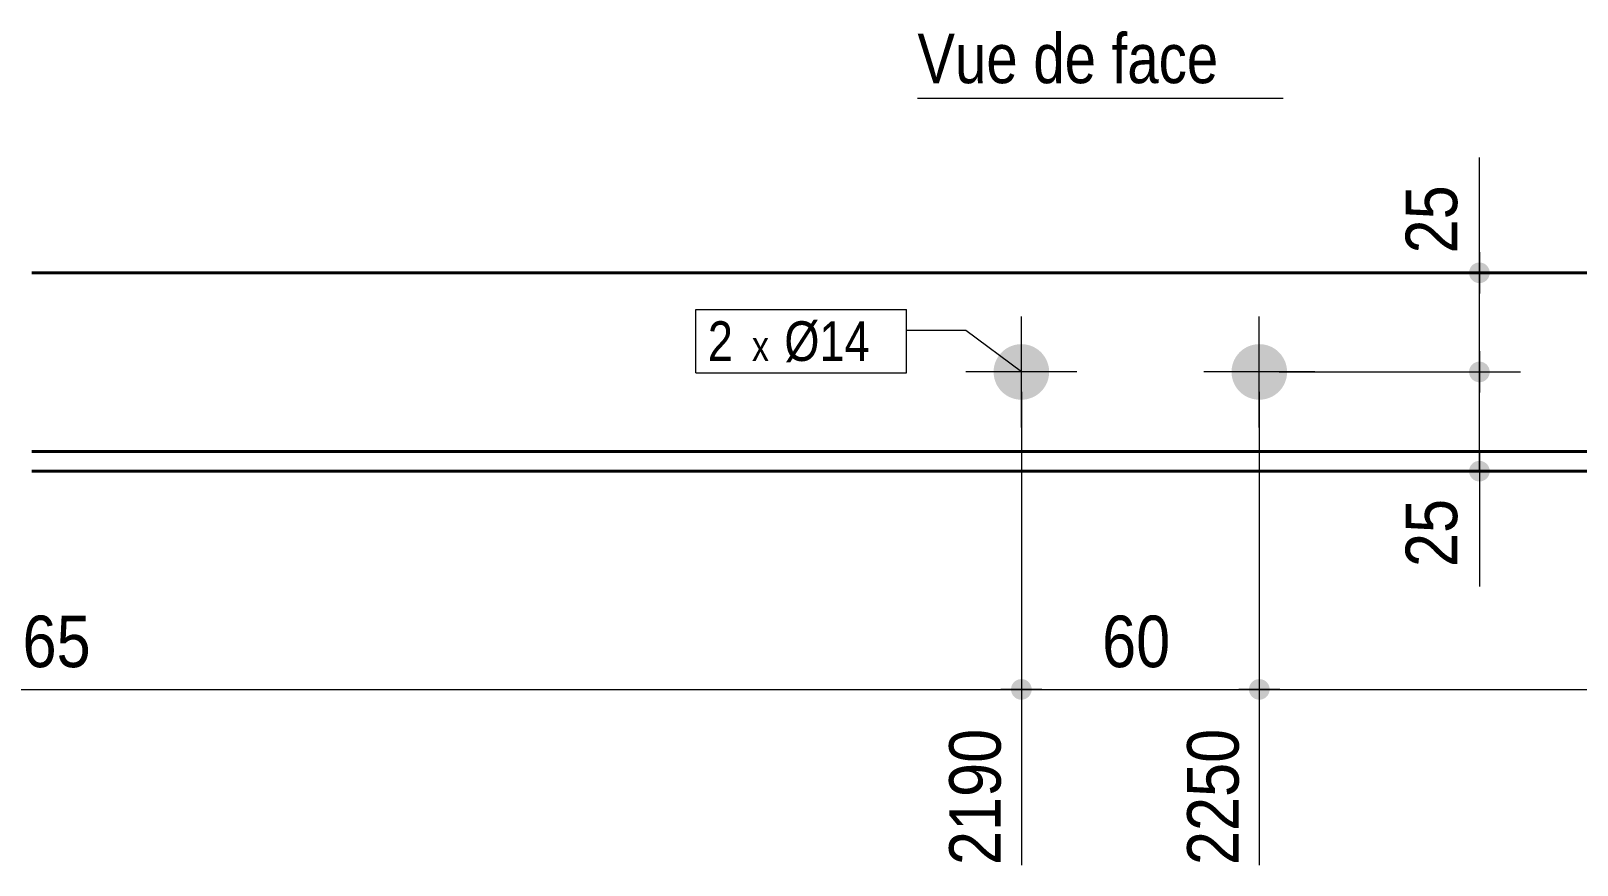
# Model space of a CAD drawing. Header units: millimetres. Extents: x 2 to 287, y 5 to 195.
# Drawn here: x 80.6 to 158.6, y 104.8 to 146.8 of the extents above; entities that cross this region are included whole.
import ezdxf

# ---------------------------------------------------------------- set-up
doc = ezdxf.new("R2010")
doc.units = ezdxf.units.MM
for name, color, linetype, lineweight in [('Autre type objet', 1, 'Continuous', 0), ('Boulon', 7, 'Continuous', 0), ('Cotation', 7, 'Continuous', 0), ('Désignation boulon', 3, 'Continuous', 0), ('Piece', 2, 'Continuous', 0)]:
    doc.layers.add(name, color=color, linetype=linetype, lineweight=lineweight)
doc.styles.add('ARIAL', font='ARIAL.TTF')
doc.styles.add('COMIC_SANS_MS', font='COMIC.TTF')

# ---------------------------------------------------------------- blocks, each defined once
blk = doc.blocks.new('*A3')
at = {"layer": 'Boulon'}
for points in [[(130.615, 131.052), (130.649, 131.051), (130.684, 131.049), (130.718, 131.046), (130.752, 131.042), (130.786, 131.037), (130.82, 131.032), (130.854, 131.025), (130.887, 131.018), (130.921, 131.01), (130.954, 131.002), (130.987, 130.992), (131.02, 130.982), (131.052, 130.97), (131.085, 130.959), (131.116, 130.946), (131.148, 130.932), (131.179, 130.918), (131.21, 130.903), (131.241, 130.887), (131.271, 130.87), (131.3, 130.853), (131.33, 130.835), (131.359, 130.816), (131.387, 130.797), (131.415, 130.777), (131.442, 130.756), (131.469, 130.735), (131.495, 130.712), (131.521, 130.69), (131.546, 130.666), (131.571, 130.642), (131.595, 130.618), (131.618, 130.593), (131.641, 130.567), (131.663, 130.54), (131.684, 130.514), (131.705, 130.486), (131.725, 130.458), (131.745, 130.43), (131.764, 130.401), (131.782, 130.372), (131.799, 130.342), (131.815, 130.312), (131.831, 130.282), (131.846, 130.251), (131.861, 130.22), (131.874, 130.188), (131.887, 130.156), (131.899, 130.124), (131.91, 130.091), (131.92, 130.059), (131.93, 130.026), (131.939, 129.992), (131.947, 129.959), (131.954, 129.925), (131.96, 129.892), (131.966, 129.858), (131.97, 129.824), (131.974, 129.79), (131.977, 129.755), (131.979, 129.721), (131.98, 129.687), (131.981, 129.652), (131.98, 129.618), (131.979, 129.584), (131.977, 129.549), (131.974, 129.515), (131.97, 129.481), (131.966, 129.447), (131.96, 129.413), (131.954, 129.379), (131.947, 129.346), (131.939, 129.312), (131.93, 129.279), (131.92, 129.246), (131.91, 129.213), (131.899, 129.181), (131.887, 129.148), (131.874, 129.117), (131.861, 129.085), (131.846, 129.054), (131.831, 129.023), (131.815, 128.992), (131.799, 128.962), (131.782, 128.933), (131.764, 128.903), (131.745, 128.875), (131.725, 128.846), (131.705, 128.818), (131.684, 128.791), (131.663, 128.764), (131.641, 128.738), (131.618, 128.712), (131.595, 128.687), (131.571, 128.662), (131.546, 128.638), (131.521, 128.615), (131.495, 128.592), (131.469, 128.57), (131.442, 128.549), (131.415, 128.528), (131.387, 128.508), (131.359, 128.488), (131.33, 128.47), (131.3, 128.451), (131.271, 128.434), (131.241, 128.418), (131.21, 128.402), (131.179, 128.387), (131.148, 128.372), (131.116, 128.359), (131.085, 128.346), (131.052, 128.334), (131.02, 128.323), (130.987, 128.313), (130.954, 128.303), (130.921, 128.294), (130.887, 128.286), (130.854, 128.279), (130.82, 128.273), (130.786, 128.267), (130.752, 128.263), (130.718, 128.259), (130.684, 128.256), (130.649, 128.254), (130.615, 128.253), (130.581, 128.252), (130.546, 128.253), (130.512, 128.254), (130.478, 128.256), (130.443, 128.259), (130.409, 128.263), (130.375, 128.267), (130.341, 128.273), (130.308, 128.279), (130.274, 128.286), (130.241, 128.294), (130.207, 128.303), (130.174, 128.313), (130.142, 128.323), (130.109, 128.334), (130.077, 128.346), (130.045, 128.359), (130.013, 128.372), (129.982, 128.387), (129.951, 128.402), (129.921, 128.418), (129.891, 128.434), (129.861, 128.451), (129.832, 128.47), (129.803, 128.488), (129.775, 128.508), (129.747, 128.528), (129.719, 128.549), (129.693, 128.57), (129.666, 128.592), (129.641, 128.615), (129.615, 128.638), (129.591, 128.662), (129.567, 128.687), (129.543, 128.712), (129.521, 128.738), (129.498, 128.764), (129.477, 128.791), (129.456, 128.818), (129.436, 128.846), (129.417, 128.875), (129.398, 128.903), (129.38, 128.933), (129.363, 128.962), (129.346, 128.992), (129.33, 129.023), (129.315, 129.054), (129.301, 129.085), (129.287, 129.117), (129.275, 129.148), (129.263, 129.181), (129.251, 129.213), (129.241, 129.246), (129.231, 129.279), (129.223, 129.312), (129.215, 129.346), (129.208, 129.379), (129.201, 129.413), (129.196, 129.447), (129.191, 129.481), (129.187, 129.515), (129.185, 129.549), (129.182, 129.584), (129.181, 129.618), (129.181, 129.652), (129.181, 129.687), (129.182, 129.721), (129.185, 129.755), (129.187, 129.79), (129.191, 129.824), (129.196, 129.858), (129.201, 129.892), (129.208, 129.925), (129.215, 129.959), (129.223, 129.993), (129.231, 130.026), (129.241, 130.059), (129.251, 130.091), (129.263, 130.124), (129.275, 130.156), (129.287, 130.188), (129.301, 130.22), (129.315, 130.251), (129.33, 130.282), (129.346, 130.312), (129.363, 130.342), (129.38, 130.372), (129.398, 130.401), (129.417, 130.43), (129.436, 130.458), (129.456, 130.486), (129.477, 130.514), (129.498, 130.54), (129.521, 130.567), (129.543, 130.593), (129.567, 130.618), (129.591, 130.642), (129.615, 130.666), (129.641, 130.69), (129.666, 130.712), (129.693, 130.735), (129.719, 130.756), (129.747, 130.777), (129.775, 130.797), (129.803, 130.816), (129.832, 130.835), (129.861, 130.853), (129.891, 130.87), (129.921, 130.887), (129.951, 130.903), (129.982, 130.918), (130.013, 130.932), (130.045, 130.946), (130.077, 130.959), (130.109, 130.97), (130.142, 130.982), (130.174, 130.992), (130.207, 131.002), (130.241, 131.01), (130.274, 131.018), (130.308, 131.025), (130.341, 131.032), (130.375, 131.037), (130.409, 131.042), (130.444, 131.046), (130.478, 131.049), (130.512, 131.051), (130.546, 131.052), (130.581, 131.052)], [(142.615, 131.052), (142.649, 131.051), (142.684, 131.048), (142.718, 131.046), (142.752, 131.042), (142.786, 131.037), (142.82, 131.032), (142.854, 131.025), (142.887, 131.018), (142.921, 131.01), (142.954, 131.002), (142.987, 130.992), (143.02, 130.982), (143.052, 130.97), (143.085, 130.958), (143.116, 130.946), (143.148, 130.932), (143.179, 130.918), (143.21, 130.903), (143.241, 130.887), (143.271, 130.87), (143.3, 130.853), (143.33, 130.835), (143.359, 130.816), (143.387, 130.797), (143.415, 130.777), (143.442, 130.756), (143.469, 130.734), (143.495, 130.712), (143.521, 130.69), (143.546, 130.666), (143.571, 130.642), (143.595, 130.618), (143.618, 130.592), (143.641, 130.567), (143.663, 130.54), (143.684, 130.514), (143.705, 130.486), (143.725, 130.458), (143.745, 130.43), (143.764, 130.401), (143.782, 130.372), (143.799, 130.342), (143.815, 130.312), (143.831, 130.282), (143.846, 130.251), (143.861, 130.22), (143.874, 130.188), (143.887, 130.156), (143.899, 130.124), (143.91, 130.091), (143.92, 130.059), (143.93, 130.026), (143.939, 129.992), (143.947, 129.959), (143.954, 129.925), (143.96, 129.892), (143.966, 129.858), (143.97, 129.824), (143.974, 129.789), (143.977, 129.755), (143.979, 129.721), (143.98, 129.687), (143.981, 129.652), (143.98, 129.618), (143.979, 129.584), (143.977, 129.549), (143.974, 129.515), (143.97, 129.481), (143.966, 129.447), (143.96, 129.413), (143.954, 129.379), (143.947, 129.346), (143.939, 129.312), (143.93, 129.279), (143.92, 129.246), (143.91, 129.213), (143.899, 129.181), (143.887, 129.148), (143.874, 129.117), (143.861, 129.085), (143.846, 129.054), (143.831, 129.023), (143.815, 128.992), (143.799, 128.962), (143.782, 128.933), (143.764, 128.903), (143.745, 128.874), (143.725, 128.846), (143.705, 128.818), (143.684, 128.791), (143.663, 128.764), (143.641, 128.738), (143.618, 128.712), (143.595, 128.687), (143.571, 128.662), (143.546, 128.638), (143.521, 128.615), (143.495, 128.592), (143.469, 128.57), (143.442, 128.549), (143.415, 128.528), (143.387, 128.508), (143.359, 128.488), (143.33, 128.469), (143.3, 128.451), (143.271, 128.434), (143.241, 128.418), (143.21, 128.402), (143.179, 128.387), (143.148, 128.372), (143.116, 128.359), (143.085, 128.346), (143.052, 128.334), (143.02, 128.323), (142.987, 128.313), (142.954, 128.303), (142.921, 128.294), (142.887, 128.286), (142.854, 128.279), (142.82, 128.273), (142.786, 128.267), (142.752, 128.263), (142.718, 128.259), (142.684, 128.256), (142.649, 128.254), (142.615, 128.253), (142.581, 128.252), (142.546, 128.253), (142.512, 128.254), (142.478, 128.256), (142.443, 128.259), (142.409, 128.263), (142.375, 128.267), (142.341, 128.273), (142.308, 128.279), (142.274, 128.286), (142.241, 128.294), (142.207, 128.303), (142.174, 128.313), (142.142, 128.323), (142.109, 128.334), (142.077, 128.346), (142.045, 128.359), (142.013, 128.372), (141.982, 128.387), (141.951, 128.402), (141.921, 128.418), (141.891, 128.434), (141.861, 128.451), (141.832, 128.469), (141.803, 128.488), (141.775, 128.508), (141.747, 128.528), (141.719, 128.549), (141.693, 128.57), (141.666, 128.592), (141.641, 128.615), (141.615, 128.638), (141.591, 128.662), (141.567, 128.687), (141.543, 128.712), (141.521, 128.738), (141.498, 128.764), (141.477, 128.791), (141.456, 128.818), (141.436, 128.846), (141.417, 128.874), (141.398, 128.903), (141.38, 128.933), (141.363, 128.962), (141.346, 128.992), (141.33, 129.023), (141.315, 129.054), (141.301, 129.085), (141.287, 129.117), (141.275, 129.148), (141.263, 129.181), (141.251, 129.213), (141.241, 129.246), (141.231, 129.279), (141.223, 129.312), (141.215, 129.346), (141.208, 129.379), (141.201, 129.413), (141.196, 129.447), (141.191, 129.481), (141.187, 129.515), (141.185, 129.549), (141.182, 129.584), (141.181, 129.618), (141.181, 129.652), (141.181, 129.687), (141.182, 129.721), (141.185, 129.755), (141.187, 129.789), (141.191, 129.824), (141.196, 129.858), (141.201, 129.892), (141.208, 129.925), (141.215, 129.959), (141.223, 129.992), (141.231, 130.026), (141.241, 130.059), (141.251, 130.091), (141.263, 130.124), (141.275, 130.156), (141.287, 130.188), (141.301, 130.22), (141.315, 130.251), (141.33, 130.282), (141.346, 130.312), (141.363, 130.342), (141.38, 130.372), (141.398, 130.401), (141.417, 130.43), (141.436, 130.458), (141.456, 130.486), (141.477, 130.514), (141.498, 130.54), (141.521, 130.567), (141.543, 130.592), (141.567, 130.618), (141.591, 130.642), (141.615, 130.666), (141.641, 130.69), (141.666, 130.712), (141.693, 130.734), (141.719, 130.756), (141.747, 130.777), (141.775, 130.797), (141.803, 130.816), (141.832, 130.835), (141.861, 130.853), (141.891, 130.87), (141.921, 130.887), (141.951, 130.903), (141.982, 130.918), (142.013, 130.932), (142.045, 130.946), (142.077, 130.958), (142.109, 130.97), (142.142, 130.982), (142.174, 130.992), (142.207, 131.002), (142.241, 131.01), (142.274, 131.018), (142.308, 131.025), (142.341, 131.032), (142.375, 131.037), (142.409, 131.042), (142.444, 131.046), (142.478, 131.048), (142.512, 131.051), (142.546, 131.052), (142.581, 131.052)]]:
    blk.add_hatch(color=256, dxfattribs=at).paths.add_polyline_path(points, flags=17)
at = {"layer": 'Boulon', "linetype": 'Continuous', "lineweight": 0}
for p, q in [((130.581, 126.852), (130.581, 132.452)), ((142.581, 126.852), (142.581, 132.452)), ((133.381, 129.652), (127.781, 129.652)), ((145.381, 129.652), (139.781, 129.652))]:
    blk.add_line(p, q, dxfattribs=at)
blk = doc.blocks.new('*A4')
at = {"layer": 'Piece', "color": 2, "linetype": 'Continuous', "lineweight": 40}
for p, q in [((80.680724, 134.65), (192.480713, 134.65)), ((80.680724, 125.65), (192.480713, 125.65)), ((80.680724, 124.65), (192.480713, 124.65))]:
    blk.add_line(p, q, dxfattribs=at)
blk = doc.blocks.new('*A14')
at = {"layer": 'Cotation'}
for points in [[(153.654, 129.133), (153.629, 129.135), (153.604, 129.138), (153.579, 129.142), (153.554, 129.148), (153.529, 129.155), (153.505, 129.163), (153.481, 129.172), (153.458, 129.182), (153.435, 129.194), (153.413, 129.206), (153.391, 129.22), (153.37, 129.235), (153.35, 129.25), (153.331, 129.267), (153.312, 129.285), (153.295, 129.303), (153.278, 129.322), (153.262, 129.343), (153.248, 129.363), (153.234, 129.385), (153.221, 129.407), (153.21, 129.43), (153.2, 129.453), (153.19, 129.477), (153.182, 129.501), (153.176, 129.526), (153.17, 129.551), (153.166, 129.576), (153.163, 129.601), (153.161, 129.627), (153.16, 129.652), (153.161, 129.678), (153.163, 129.703), (153.166, 129.729), (153.17, 129.754), (153.176, 129.779), (153.182, 129.803), (153.19, 129.827), (153.2, 129.851), (153.21, 129.875), (153.221, 129.897), (153.234, 129.92), (153.248, 129.941), (153.262, 129.962), (153.278, 129.982), (153.295, 130.001), (153.312, 130.02), (153.331, 130.038), (153.35, 130.054), (153.37, 130.07), (153.391, 130.085), (153.413, 130.098), (153.435, 130.111), (153.458, 130.122), (153.481, 130.133), (153.505, 130.142), (153.529, 130.15), (153.554, 130.157), (153.579, 130.162), (153.604, 130.167), (153.629, 130.17), (153.654, 130.172), (153.68, 130.172), (153.706, 130.172), (153.731, 130.17), (153.756, 130.167), (153.781, 130.162), (153.806, 130.157), (153.831, 130.15), (153.855, 130.142), (153.879, 130.133), (153.902, 130.122), (153.925, 130.111), (153.947, 130.098), (153.969, 130.085), (153.99, 130.07), (154.01, 130.054), (154.029, 130.038), (154.048, 130.02), (154.065, 130.001), (154.082, 129.982), (154.098, 129.962), (154.112, 129.941), (154.126, 129.92), (154.139, 129.897), (154.15, 129.875), (154.16, 129.851), (154.17, 129.827), (154.178, 129.803), (154.184, 129.779), (154.19, 129.754), (154.194, 129.729), (154.197, 129.703), (154.199, 129.678), (154.2, 129.652), (154.199, 129.627), (154.197, 129.601), (154.194, 129.576), (154.19, 129.551), (154.184, 129.526), (154.178, 129.501), (154.17, 129.477), (154.16, 129.453), (154.15, 129.43), (154.139, 129.407), (154.126, 129.385), (154.112, 129.363), (154.098, 129.343), (154.082, 129.322), (154.065, 129.303), (154.048, 129.285), (154.029, 129.267), (154.01, 129.25), (153.99, 129.235), (153.969, 129.22), (153.947, 129.206), (153.925, 129.194), (153.902, 129.182), (153.879, 129.172), (153.855, 129.163), (153.831, 129.155), (153.806, 129.148), (153.781, 129.142), (153.756, 129.138), (153.731, 129.135), (153.706, 129.133), (153.68, 129.132)], [(153.654, 124.131), (153.629, 124.133), (153.604, 124.136), (153.579, 124.14), (153.554, 124.146), (153.529, 124.152), (153.505, 124.16), (153.481, 124.17), (153.458, 124.18), (153.435, 124.191), (153.413, 124.204), (153.391, 124.218), (153.37, 124.232), (153.35, 124.248), (153.331, 124.265), (153.312, 124.282), (153.295, 124.301), (153.278, 124.32), (153.262, 124.34), (153.248, 124.361), (153.234, 124.383), (153.221, 124.405), (153.21, 124.428), (153.2, 124.451), (153.19, 124.475), (153.182, 124.499), (153.176, 124.524), (153.17, 124.549), (153.166, 124.574), (153.163, 124.599), (153.161, 124.624), (153.16, 124.65), (153.161, 124.676), (153.163, 124.701), (153.166, 124.726), (153.17, 124.751), (153.176, 124.776), (153.182, 124.801), (153.19, 124.825), (153.2, 124.849), (153.21, 124.872), (153.221, 124.895), (153.234, 124.917), (153.248, 124.939), (153.262, 124.96), (153.278, 124.98), (153.295, 124.999), (153.312, 125.018), (153.331, 125.035), (153.35, 125.052), (153.37, 125.068), (153.391, 125.082), (153.413, 125.096), (153.435, 125.109), (153.458, 125.12), (153.481, 125.13), (153.505, 125.14), (153.529, 125.148), (153.554, 125.154), (153.579, 125.16), (153.604, 125.164), (153.629, 125.167), (153.654, 125.169), (153.68, 125.17), (153.706, 125.169), (153.731, 125.167), (153.756, 125.164), (153.781, 125.16), (153.806, 125.154), (153.831, 125.148), (153.855, 125.14), (153.879, 125.13), (153.902, 125.12), (153.925, 125.109), (153.947, 125.096), (153.969, 125.082), (153.99, 125.068), (154.01, 125.052), (154.029, 125.035), (154.048, 125.018), (154.065, 124.999), (154.082, 124.98), (154.098, 124.96), (154.112, 124.939), (154.126, 124.917), (154.139, 124.895), (154.15, 124.872), (154.16, 124.849), (154.17, 124.825), (154.178, 124.801), (154.184, 124.776), (154.19, 124.751), (154.194, 124.726), (154.197, 124.701), (154.199, 124.676), (154.2, 124.65), (154.199, 124.624), (154.197, 124.599), (154.194, 124.574), (154.19, 124.549), (154.184, 124.524), (154.178, 124.499), (154.17, 124.475), (154.16, 124.451), (154.15, 124.428), (154.139, 124.405), (154.126, 124.383), (154.112, 124.361), (154.098, 124.34), (154.082, 124.32), (154.065, 124.301), (154.048, 124.282), (154.029, 124.265), (154.01, 124.248), (153.99, 124.232), (153.969, 124.218), (153.947, 124.204), (153.925, 124.191), (153.902, 124.18), (153.879, 124.17), (153.855, 124.16), (153.831, 124.152), (153.806, 124.146), (153.781, 124.14), (153.756, 124.136), (153.731, 124.133), (153.706, 124.131), (153.68, 124.13)]]:
    blk.add_hatch(color=256, dxfattribs=at).paths.add_polyline_path(points, flags=17)
at = {"layer": 'Cotation', "linetype": 'Continuous', "lineweight": 0}
for p, q in [((153.68, 130.692), (153.68, 128.612)), ((153.68, 129.652), (153.68, 130.692)), ((143.581, 129.652), (155.76, 129.652)), ((152.64, 129.652), (154.72, 129.652)), ((153.68, 124.65), (153.68, 129.652)), ((153.68, 125.69), (153.68, 123.61)), ((143.581, 124.65), (155.76, 124.65)), ((152.64, 124.65), (154.72, 124.65)), ((153.68, 124.65), (153.68, 118.843)), ((153.68, 124.65), (153.68, 118.843))]:
    blk.add_line(p, q, dxfattribs=at)
at = {"layer": 'Cotation'}
for p in [(153.68, 129.652), (153.68, 124.65)]:
    blk.add_point(p, dxfattribs=at)
at = {"layer": 'Cotation', "style": 'ARIAL', "width": 0.85}
blk.add_text('25', height=2.6, rotation=90.00021, dxfattribs=at).set_placement((152.56, 119.818))
blk = doc.blocks.new('*A15')
at = {"layer": 'Cotation'}
for points in [[(153.654, 134.131), (153.629, 134.133), (153.604, 134.136), (153.579, 134.14), (153.554, 134.146), (153.529, 134.152), (153.505, 134.16), (153.481, 134.17), (153.458, 134.18), (153.435, 134.191), (153.413, 134.204), (153.391, 134.218), (153.37, 134.232), (153.35, 134.248), (153.331, 134.265), (153.312, 134.282), (153.295, 134.301), (153.278, 134.32), (153.262, 134.34), (153.248, 134.361), (153.234, 134.383), (153.221, 134.405), (153.21, 134.428), (153.2, 134.451), (153.19, 134.475), (153.182, 134.499), (153.176, 134.524), (153.17, 134.549), (153.166, 134.574), (153.163, 134.599), (153.161, 134.624), (153.16, 134.65), (153.161, 134.676), (153.163, 134.701), (153.166, 134.726), (153.17, 134.751), (153.176, 134.776), (153.182, 134.801), (153.19, 134.825), (153.2, 134.849), (153.21, 134.872), (153.221, 134.895), (153.234, 134.917), (153.248, 134.939), (153.262, 134.96), (153.278, 134.98), (153.295, 134.999), (153.312, 135.018), (153.331, 135.035), (153.35, 135.052), (153.37, 135.068), (153.391, 135.082), (153.413, 135.096), (153.435, 135.109), (153.458, 135.12), (153.481, 135.13), (153.505, 135.14), (153.529, 135.148), (153.554, 135.154), (153.579, 135.16), (153.604, 135.164), (153.629, 135.167), (153.654, 135.169), (153.68, 135.17), (153.706, 135.169), (153.731, 135.167), (153.756, 135.164), (153.781, 135.16), (153.806, 135.154), (153.831, 135.148), (153.855, 135.14), (153.879, 135.13), (153.902, 135.12), (153.925, 135.109), (153.947, 135.096), (153.969, 135.082), (153.99, 135.068), (154.01, 135.052), (154.029, 135.035), (154.048, 135.018), (154.065, 134.999), (154.082, 134.98), (154.098, 134.96), (154.112, 134.939), (154.126, 134.917), (154.139, 134.895), (154.15, 134.872), (154.16, 134.849), (154.17, 134.825), (154.178, 134.801), (154.184, 134.776), (154.19, 134.751), (154.194, 134.726), (154.197, 134.701), (154.199, 134.676), (154.2, 134.65), (154.199, 134.624), (154.197, 134.599), (154.194, 134.574), (154.19, 134.549), (154.184, 134.524), (154.178, 134.499), (154.17, 134.475), (154.16, 134.451), (154.15, 134.428), (154.139, 134.405), (154.126, 134.383), (154.112, 134.361), (154.098, 134.34), (154.082, 134.32), (154.065, 134.301), (154.048, 134.282), (154.029, 134.265), (154.01, 134.248), (153.99, 134.232), (153.969, 134.218), (153.947, 134.204), (153.925, 134.191), (153.902, 134.18), (153.879, 134.17), (153.855, 134.16), (153.831, 134.152), (153.806, 134.146), (153.781, 134.14), (153.756, 134.136), (153.731, 134.133), (153.706, 134.131), (153.68, 134.13)], [(153.654, 129.133), (153.629, 129.135), (153.604, 129.138), (153.579, 129.142), (153.554, 129.148), (153.529, 129.155), (153.505, 129.163), (153.481, 129.172), (153.458, 129.182), (153.435, 129.194), (153.413, 129.206), (153.391, 129.22), (153.37, 129.235), (153.35, 129.25), (153.331, 129.267), (153.312, 129.285), (153.295, 129.303), (153.278, 129.322), (153.262, 129.343), (153.248, 129.363), (153.234, 129.385), (153.221, 129.407), (153.21, 129.43), (153.2, 129.453), (153.19, 129.477), (153.182, 129.501), (153.176, 129.526), (153.17, 129.551), (153.166, 129.576), (153.163, 129.601), (153.161, 129.627), (153.16, 129.652), (153.161, 129.678), (153.163, 129.703), (153.166, 129.729), (153.17, 129.754), (153.176, 129.779), (153.182, 129.803), (153.19, 129.827), (153.2, 129.851), (153.21, 129.875), (153.221, 129.897), (153.234, 129.92), (153.248, 129.941), (153.262, 129.962), (153.278, 129.982), (153.295, 130.001), (153.312, 130.02), (153.331, 130.038), (153.35, 130.054), (153.37, 130.07), (153.391, 130.085), (153.413, 130.098), (153.435, 130.111), (153.458, 130.122), (153.481, 130.133), (153.505, 130.142), (153.529, 130.15), (153.554, 130.157), (153.579, 130.162), (153.604, 130.167), (153.629, 130.17), (153.654, 130.172), (153.68, 130.172), (153.706, 130.172), (153.731, 130.17), (153.756, 130.167), (153.781, 130.162), (153.806, 130.157), (153.831, 130.15), (153.855, 130.142), (153.879, 130.133), (153.902, 130.122), (153.925, 130.111), (153.947, 130.098), (153.969, 130.085), (153.99, 130.07), (154.01, 130.054), (154.029, 130.038), (154.048, 130.02), (154.065, 130.001), (154.082, 129.982), (154.098, 129.962), (154.112, 129.941), (154.126, 129.92), (154.139, 129.897), (154.15, 129.875), (154.16, 129.851), (154.17, 129.827), (154.178, 129.803), (154.184, 129.779), (154.19, 129.754), (154.194, 129.729), (154.197, 129.703), (154.199, 129.678), (154.2, 129.652), (154.199, 129.627), (154.197, 129.601), (154.194, 129.576), (154.19, 129.551), (154.184, 129.526), (154.178, 129.501), (154.17, 129.477), (154.16, 129.453), (154.15, 129.43), (154.139, 129.407), (154.126, 129.385), (154.112, 129.363), (154.098, 129.343), (154.082, 129.322), (154.065, 129.303), (154.048, 129.285), (154.029, 129.267), (154.01, 129.25), (153.99, 129.235), (153.969, 129.22), (153.947, 129.206), (153.925, 129.194), (153.902, 129.182), (153.879, 129.172), (153.855, 129.163), (153.831, 129.155), (153.806, 129.148), (153.781, 129.142), (153.756, 129.138), (153.731, 129.135), (153.706, 129.133), (153.68, 129.132)]]:
    blk.add_hatch(color=256, dxfattribs=at).paths.add_polyline_path(points, flags=17)
at = {"layer": 'Cotation', "linetype": 'Continuous', "lineweight": 0}
for p, q in [((153.68, 134.65), (153.68, 140.457)), ((153.68, 134.65), (153.68, 140.457)), ((153.68, 135.69), (153.68, 133.61)), ((143.581, 134.65), (155.76, 134.65)), ((152.64, 134.65), (154.72, 134.65)), ((153.68, 129.652), (153.68, 134.65)), ((153.68, 130.692), (153.68, 128.612)), ((143.581, 129.652), (155.76, 129.652)), ((152.64, 129.652), (154.72, 129.652)), ((153.68, 129.652), (153.68, 128.612))]:
    blk.add_line(p, q, dxfattribs=at)
at = {"layer": 'Cotation'}
for p in [(153.68, 134.65), (153.68, 129.652)]:
    blk.add_point(p, dxfattribs=at)
at = {"layer": 'Cotation', "style": 'ARIAL', "width": 0.85}
blk.add_text('25', height=2.6, rotation=90.00021, dxfattribs=at).set_placement((152.56, 135.625))
blk = doc.blocks.new('*A17')
at = {"layer": 'Cotation'}
for points in [[(30.655, 113.131), (30.63, 113.133), (30.604, 113.136), (30.579, 113.14), (30.554, 113.146), (30.53, 113.152), (30.505, 113.16), (30.482, 113.17), (30.458, 113.18), (30.435, 113.191), (30.413, 113.204), (30.392, 113.218), (30.371, 113.232), (30.351, 113.248), (30.331, 113.265), (30.313, 113.282), (30.295, 113.301), (30.279, 113.32), (30.263, 113.34), (30.248, 113.361), (30.235, 113.383), (30.222, 113.405), (30.211, 113.428), (30.2, 113.451), (30.191, 113.475), (30.183, 113.499), (30.176, 113.524), (30.171, 113.549), (30.166, 113.574), (30.163, 113.599), (30.161, 113.624), (30.161, 113.65), (30.161, 113.676), (30.163, 113.701), (30.166, 113.726), (30.171, 113.751), (30.176, 113.776), (30.183, 113.801), (30.191, 113.825), (30.2, 113.849), (30.211, 113.872), (30.222, 113.895), (30.235, 113.917), (30.248, 113.939), (30.263, 113.96), (30.279, 113.98), (30.295, 113.999), (30.313, 114.018), (30.331, 114.035), (30.351, 114.052), (30.371, 114.068), (30.392, 114.082), (30.413, 114.096), (30.435, 114.109), (30.458, 114.12), (30.482, 114.13), (30.505, 114.14), (30.53, 114.148), (30.554, 114.154), (30.579, 114.16), (30.604, 114.164), (30.63, 114.167), (30.655, 114.169), (30.681, 114.17), (30.706, 114.169), (30.732, 114.167), (30.757, 114.164), (30.782, 114.16), (30.807, 114.154), (30.832, 114.148), (30.856, 114.14), (30.88, 114.13), (30.903, 114.12), (30.926, 114.109), (30.948, 114.096), (30.97, 114.082), (30.99, 114.068), (31.011, 114.052), (31.03, 114.035), (31.048, 114.018), (31.066, 113.999), (31.083, 113.98), (31.098, 113.96), (31.113, 113.939), (31.127, 113.917), (31.139, 113.895), (31.151, 113.872), (31.161, 113.849), (31.17, 113.825), (31.178, 113.801), (31.185, 113.776), (31.191, 113.751), (31.195, 113.726), (31.198, 113.701), (31.2, 113.676), (31.201, 113.65), (31.2, 113.624), (31.198, 113.599), (31.195, 113.574), (31.191, 113.549), (31.185, 113.524), (31.178, 113.499), (31.17, 113.475), (31.161, 113.451), (31.151, 113.428), (31.139, 113.405), (31.127, 113.383), (31.113, 113.361), (31.098, 113.34), (31.083, 113.32), (31.066, 113.301), (31.048, 113.282), (31.03, 113.265), (31.011, 113.248), (30.99, 113.232), (30.97, 113.218), (30.948, 113.204), (30.926, 113.191), (30.903, 113.18), (30.88, 113.17), (30.856, 113.16), (30.832, 113.152), (30.807, 113.146), (30.782, 113.14), (30.757, 113.136), (30.732, 113.133), (30.706, 113.131), (30.681, 113.13)], [(130.555, 113.131), (130.53, 113.133), (130.504, 113.136), (130.479, 113.14), (130.454, 113.146), (130.43, 113.152), (130.406, 113.16), (130.382, 113.17), (130.358, 113.18), (130.336, 113.191), (130.313, 113.204), (130.292, 113.218), (130.271, 113.232), (130.251, 113.248), (130.232, 113.265), (130.213, 113.282), (130.195, 113.301), (130.179, 113.32), (130.163, 113.34), (130.148, 113.361), (130.135, 113.383), (130.122, 113.405), (130.111, 113.428), (130.1, 113.451), (130.091, 113.475), (130.083, 113.499), (130.076, 113.524), (130.071, 113.549), (130.066, 113.574), (130.063, 113.599), (130.061, 113.624), (130.061, 113.65), (130.061, 113.676), (130.063, 113.701), (130.066, 113.726), (130.071, 113.751), (130.076, 113.776), (130.083, 113.801), (130.091, 113.825), (130.1, 113.849), (130.111, 113.872), (130.122, 113.895), (130.135, 113.917), (130.148, 113.939), (130.163, 113.96), (130.179, 113.98), (130.195, 113.999), (130.213, 114.018), (130.232, 114.035), (130.251, 114.052), (130.271, 114.068), (130.292, 114.082), (130.313, 114.096), (130.336, 114.109), (130.358, 114.12), (130.382, 114.13), (130.406, 114.14), (130.43, 114.148), (130.454, 114.154), (130.479, 114.16), (130.504, 114.164), (130.53, 114.167), (130.555, 114.169), (130.581, 114.17), (130.606, 114.169), (130.632, 114.167), (130.657, 114.164), (130.682, 114.16), (130.707, 114.154), (130.732, 114.148), (130.756, 114.14), (130.78, 114.13), (130.803, 114.12), (130.826, 114.109), (130.848, 114.096), (130.87, 114.082), (130.89, 114.068), (130.911, 114.052), (130.93, 114.035), (130.948, 114.018), (130.966, 113.999), (130.983, 113.98), (130.998, 113.96), (131.013, 113.939), (131.027, 113.917), (131.039, 113.895), (131.051, 113.872), (131.061, 113.849), (131.07, 113.825), (131.078, 113.801), (131.085, 113.776), (131.091, 113.751), (131.095, 113.726), (131.098, 113.701), (131.1, 113.676), (131.101, 113.65), (131.1, 113.624), (131.098, 113.599), (131.095, 113.574), (131.091, 113.549), (131.085, 113.524), (131.078, 113.499), (131.07, 113.475), (131.061, 113.451), (131.051, 113.428), (131.039, 113.405), (131.027, 113.383), (131.013, 113.361), (130.998, 113.34), (130.983, 113.32), (130.966, 113.301), (130.948, 113.282), (130.93, 113.265), (130.911, 113.248), (130.89, 113.232), (130.87, 113.218), (130.848, 113.204), (130.826, 113.191), (130.803, 113.18), (130.78, 113.17), (130.756, 113.16), (130.732, 113.152), (130.707, 113.146), (130.682, 113.14), (130.657, 113.136), (130.632, 113.133), (130.606, 113.131), (130.581, 113.13)]]:
    blk.add_hatch(color=256, dxfattribs=at).paths.add_polyline_path(points, flags=17)
at = {"layer": 'Cotation', "linetype": 'Continuous', "lineweight": 0}
for p, q in [((30.681, 128.65), (30.681, 108.653)), ((130.581, 128.652), (130.581, 104.796)), ((30.681, 114.69), (30.681, 112.61)), ((130.581, 114.69), (130.581, 112.61)), ((31.721, 113.65), (29.641, 113.65)), ((30.681, 113.65), (29.641, 113.65)), ((30.681, 113.65), (130.581, 113.65)), ((131.621, 113.65), (129.541, 113.65)), ((130.581, 113.65), (131.621, 113.65))]:
    blk.add_line(p, q, dxfattribs=at)
at = {"layer": 'Cotation'}
for p in [(30.681, 113.65), (130.581, 113.65)]:
    blk.add_point(p, dxfattribs=at)
at = {"layer": 'Cotation', "style": 'ARIAL', "width": 0.85}
blk.add_text('2165', height=2.6, dxfattribs=at).set_placement((76.774, 114.77))
blk.add_text('2190', height=2.6, rotation=90.00021, dxfattribs=at).set_placement((129.541, 104.796))
blk = doc.blocks.new('*A18')
at = {"layer": 'Cotation'}
for points in [[(130.555, 113.131), (130.53, 113.133), (130.504, 113.136), (130.479, 113.14), (130.454, 113.146), (130.43, 113.152), (130.406, 113.16), (130.382, 113.17), (130.358, 113.18), (130.336, 113.191), (130.313, 113.204), (130.292, 113.218), (130.271, 113.232), (130.251, 113.248), (130.232, 113.265), (130.213, 113.282), (130.195, 113.301), (130.179, 113.32), (130.163, 113.34), (130.148, 113.361), (130.135, 113.383), (130.122, 113.405), (130.111, 113.428), (130.1, 113.451), (130.091, 113.475), (130.083, 113.499), (130.076, 113.524), (130.071, 113.549), (130.066, 113.574), (130.063, 113.599), (130.061, 113.624), (130.061, 113.65), (130.061, 113.676), (130.063, 113.701), (130.066, 113.726), (130.071, 113.751), (130.076, 113.776), (130.083, 113.801), (130.091, 113.825), (130.1, 113.849), (130.111, 113.872), (130.122, 113.895), (130.135, 113.917), (130.148, 113.939), (130.163, 113.96), (130.179, 113.98), (130.195, 113.999), (130.213, 114.018), (130.232, 114.035), (130.251, 114.052), (130.271, 114.068), (130.292, 114.082), (130.313, 114.096), (130.336, 114.109), (130.358, 114.12), (130.382, 114.13), (130.406, 114.14), (130.43, 114.148), (130.454, 114.154), (130.479, 114.16), (130.504, 114.164), (130.53, 114.167), (130.555, 114.169), (130.581, 114.17), (130.606, 114.169), (130.632, 114.167), (130.657, 114.164), (130.682, 114.16), (130.707, 114.154), (130.732, 114.148), (130.756, 114.14), (130.78, 114.13), (130.803, 114.12), (130.826, 114.109), (130.848, 114.096), (130.87, 114.082), (130.89, 114.068), (130.911, 114.052), (130.93, 114.035), (130.948, 114.018), (130.966, 113.999), (130.983, 113.98), (130.998, 113.96), (131.013, 113.939), (131.027, 113.917), (131.039, 113.895), (131.051, 113.872), (131.061, 113.849), (131.07, 113.825), (131.078, 113.801), (131.085, 113.776), (131.091, 113.751), (131.095, 113.726), (131.098, 113.701), (131.1, 113.676), (131.101, 113.65), (131.1, 113.624), (131.098, 113.599), (131.095, 113.574), (131.091, 113.549), (131.085, 113.524), (131.078, 113.499), (131.07, 113.475), (131.061, 113.451), (131.051, 113.428), (131.039, 113.405), (131.027, 113.383), (131.013, 113.361), (130.998, 113.34), (130.983, 113.32), (130.966, 113.301), (130.948, 113.282), (130.93, 113.265), (130.911, 113.248), (130.89, 113.232), (130.87, 113.218), (130.848, 113.204), (130.826, 113.191), (130.803, 113.18), (130.78, 113.17), (130.756, 113.16), (130.732, 113.152), (130.707, 113.146), (130.682, 113.14), (130.657, 113.136), (130.632, 113.133), (130.606, 113.131), (130.581, 113.13)], [(142.555, 113.131), (142.53, 113.133), (142.504, 113.136), (142.479, 113.14), (142.454, 113.146), (142.43, 113.152), (142.406, 113.16), (142.382, 113.17), (142.358, 113.18), (142.336, 113.191), (142.313, 113.204), (142.292, 113.218), (142.271, 113.232), (142.251, 113.248), (142.232, 113.265), (142.213, 113.282), (142.195, 113.301), (142.179, 113.32), (142.163, 113.34), (142.148, 113.361), (142.135, 113.383), (142.122, 113.405), (142.111, 113.428), (142.1, 113.451), (142.091, 113.475), (142.083, 113.499), (142.076, 113.524), (142.071, 113.549), (142.066, 113.574), (142.063, 113.599), (142.061, 113.624), (142.061, 113.65), (142.061, 113.676), (142.063, 113.701), (142.066, 113.726), (142.071, 113.751), (142.076, 113.776), (142.083, 113.801), (142.091, 113.825), (142.1, 113.849), (142.111, 113.872), (142.122, 113.895), (142.135, 113.917), (142.148, 113.939), (142.163, 113.96), (142.179, 113.98), (142.195, 113.999), (142.213, 114.018), (142.232, 114.035), (142.251, 114.052), (142.271, 114.068), (142.292, 114.082), (142.313, 114.096), (142.336, 114.109), (142.358, 114.12), (142.382, 114.13), (142.406, 114.14), (142.43, 114.148), (142.454, 114.154), (142.479, 114.16), (142.504, 114.164), (142.53, 114.167), (142.555, 114.169), (142.581, 114.17), (142.606, 114.169), (142.632, 114.167), (142.657, 114.164), (142.682, 114.16), (142.707, 114.154), (142.732, 114.148), (142.756, 114.14), (142.78, 114.13), (142.803, 114.12), (142.826, 114.109), (142.848, 114.096), (142.87, 114.082), (142.89, 114.068), (142.911, 114.052), (142.93, 114.035), (142.948, 114.018), (142.966, 113.999), (142.983, 113.98), (142.998, 113.96), (143.013, 113.939), (143.027, 113.917), (143.039, 113.895), (143.051, 113.872), (143.061, 113.849), (143.07, 113.825), (143.078, 113.801), (143.085, 113.776), (143.091, 113.751), (143.095, 113.726), (143.098, 113.701), (143.1, 113.676), (143.101, 113.65), (143.1, 113.624), (143.098, 113.599), (143.095, 113.574), (143.091, 113.549), (143.085, 113.524), (143.078, 113.499), (143.07, 113.475), (143.061, 113.451), (143.051, 113.428), (143.039, 113.405), (143.027, 113.383), (143.013, 113.361), (142.998, 113.34), (142.983, 113.32), (142.966, 113.301), (142.948, 113.282), (142.93, 113.265), (142.911, 113.248), (142.89, 113.232), (142.87, 113.218), (142.848, 113.204), (142.826, 113.191), (142.803, 113.18), (142.78, 113.17), (142.756, 113.16), (142.732, 113.152), (142.707, 113.146), (142.682, 113.14), (142.657, 113.136), (142.632, 113.133), (142.606, 113.131), (142.581, 113.13)]]:
    blk.add_hatch(color=256, dxfattribs=at).paths.add_polyline_path(points, flags=17)
at = {"layer": 'Cotation', "linetype": 'Continuous', "lineweight": 0}
for p, q in [((130.581, 128.652), (130.581, 104.796)), ((142.581, 128.652), (142.581, 104.796)), ((130.581, 114.69), (130.581, 112.61)), ((142.581, 114.69), (142.581, 112.61)), ((131.621, 113.65), (129.541, 113.65)), ((130.581, 113.65), (129.541, 113.65)), ((130.581, 113.65), (142.581, 113.65)), ((143.621, 113.65), (141.541, 113.65)), ((142.581, 113.65), (143.621, 113.65))]:
    blk.add_line(p, q, dxfattribs=at)
at = {"layer": 'Cotation'}
for p in [(130.581, 113.65), (142.581, 113.65)]:
    blk.add_point(p, dxfattribs=at)
at = {"layer": 'Cotation', "style": 'ARIAL', "width": 0.85}
blk.add_text('60', height=2.6, dxfattribs=at).set_placement((134.652, 114.77))
blk.add_text('2250', height=2.6, rotation=90.00021, dxfattribs=at).set_placement((141.541, 104.796))
blk = doc.blocks.new('*A19')
at = {"layer": 'Cotation'}
for points in [[(142.555, 113.131), (142.53, 113.133), (142.504, 113.136), (142.479, 113.14), (142.454, 113.146), (142.43, 113.152), (142.406, 113.16), (142.382, 113.17), (142.358, 113.18), (142.336, 113.191), (142.313, 113.204), (142.292, 113.218), (142.271, 113.232), (142.251, 113.248), (142.232, 113.265), (142.213, 113.282), (142.195, 113.301), (142.179, 113.32), (142.163, 113.34), (142.148, 113.361), (142.135, 113.383), (142.122, 113.405), (142.111, 113.428), (142.1, 113.451), (142.091, 113.475), (142.083, 113.499), (142.076, 113.524), (142.071, 113.549), (142.066, 113.574), (142.063, 113.599), (142.061, 113.624), (142.061, 113.65), (142.061, 113.676), (142.063, 113.701), (142.066, 113.726), (142.071, 113.751), (142.076, 113.776), (142.083, 113.801), (142.091, 113.825), (142.1, 113.849), (142.111, 113.872), (142.122, 113.895), (142.135, 113.917), (142.148, 113.939), (142.163, 113.96), (142.179, 113.98), (142.195, 113.999), (142.213, 114.018), (142.232, 114.035), (142.251, 114.052), (142.271, 114.068), (142.292, 114.082), (142.313, 114.096), (142.336, 114.109), (142.358, 114.12), (142.382, 114.13), (142.406, 114.14), (142.43, 114.148), (142.454, 114.154), (142.479, 114.16), (142.504, 114.164), (142.53, 114.167), (142.555, 114.169), (142.581, 114.17), (142.606, 114.169), (142.632, 114.167), (142.657, 114.164), (142.682, 114.16), (142.707, 114.154), (142.732, 114.148), (142.756, 114.14), (142.78, 114.13), (142.803, 114.12), (142.826, 114.109), (142.848, 114.096), (142.87, 114.082), (142.89, 114.068), (142.911, 114.052), (142.93, 114.035), (142.948, 114.018), (142.966, 113.999), (142.983, 113.98), (142.998, 113.96), (143.013, 113.939), (143.027, 113.917), (143.039, 113.895), (143.051, 113.872), (143.061, 113.849), (143.07, 113.825), (143.078, 113.801), (143.085, 113.776), (143.091, 113.751), (143.095, 113.726), (143.098, 113.701), (143.1, 113.676), (143.101, 113.65), (143.1, 113.624), (143.098, 113.599), (143.095, 113.574), (143.091, 113.549), (143.085, 113.524), (143.078, 113.499), (143.07, 113.475), (143.061, 113.451), (143.051, 113.428), (143.039, 113.405), (143.027, 113.383), (143.013, 113.361), (142.998, 113.34), (142.983, 113.32), (142.966, 113.301), (142.948, 113.282), (142.93, 113.265), (142.911, 113.248), (142.89, 113.232), (142.87, 113.218), (142.848, 113.204), (142.826, 113.191), (142.803, 113.18), (142.78, 113.17), (142.756, 113.16), (142.732, 113.152), (142.707, 113.146), (142.682, 113.14), (142.657, 113.136), (142.632, 113.133), (142.606, 113.131), (142.581, 113.13)], [(242.455, 113.131), (242.43, 113.133), (242.404, 113.136), (242.379, 113.14), (242.354, 113.146), (242.33, 113.152), (242.306, 113.16), (242.282, 113.17), (242.258, 113.18), (242.236, 113.191), (242.213, 113.204), (242.192, 113.218), (242.171, 113.232), (242.151, 113.248), (242.131, 113.265), (242.113, 113.282), (242.095, 113.301), (242.079, 113.32), (242.063, 113.34), (242.048, 113.361), (242.035, 113.383), (242.022, 113.405), (242.011, 113.428), (242, 113.451), (241.991, 113.475), (241.983, 113.499), (241.976, 113.524), (241.971, 113.549), (241.966, 113.574), (241.963, 113.599), (241.961, 113.624), (241.961, 113.65), (241.961, 113.676), (241.963, 113.701), (241.966, 113.726), (241.971, 113.751), (241.976, 113.776), (241.983, 113.801), (241.991, 113.825), (242, 113.849), (242.011, 113.872), (242.022, 113.895), (242.035, 113.917), (242.048, 113.939), (242.063, 113.96), (242.079, 113.98), (242.095, 113.999), (242.113, 114.018), (242.131, 114.035), (242.151, 114.052), (242.171, 114.068), (242.192, 114.082), (242.213, 114.096), (242.236, 114.109), (242.258, 114.12), (242.282, 114.13), (242.306, 114.14), (242.33, 114.148), (242.354, 114.154), (242.379, 114.16), (242.404, 114.164), (242.43, 114.167), (242.455, 114.169), (242.481, 114.17), (242.506, 114.169), (242.532, 114.167), (242.557, 114.164), (242.582, 114.16), (242.607, 114.154), (242.632, 114.148), (242.656, 114.14), (242.68, 114.13), (242.703, 114.12), (242.726, 114.109), (242.748, 114.096), (242.77, 114.082), (242.79, 114.068), (242.811, 114.052), (242.83, 114.035), (242.848, 114.018), (242.866, 113.999), (242.883, 113.98), (242.898, 113.96), (242.913, 113.939), (242.927, 113.917), (242.939, 113.895), (242.951, 113.872), (242.961, 113.849), (242.97, 113.825), (242.978, 113.801), (242.985, 113.776), (242.991, 113.751), (242.995, 113.726), (242.998, 113.701), (243, 113.676), (243.001, 113.65), (243, 113.624), (242.998, 113.599), (242.995, 113.574), (242.991, 113.549), (242.985, 113.524), (242.978, 113.499), (242.97, 113.475), (242.961, 113.451), (242.951, 113.428), (242.939, 113.405), (242.927, 113.383), (242.913, 113.361), (242.898, 113.34), (242.883, 113.32), (242.866, 113.301), (242.848, 113.282), (242.83, 113.265), (242.811, 113.248), (242.79, 113.232), (242.77, 113.218), (242.748, 113.204), (242.726, 113.191), (242.703, 113.18), (242.68, 113.17), (242.656, 113.16), (242.632, 113.152), (242.607, 113.146), (242.582, 113.14), (242.557, 113.136), (242.532, 113.133), (242.506, 113.131), (242.481, 113.13)]]:
    blk.add_hatch(color=256, dxfattribs=at).paths.add_polyline_path(points, flags=17)
at = {"layer": 'Cotation', "linetype": 'Continuous', "lineweight": 0}
for p, q in [((142.581, 128.652), (142.581, 104.796)), ((242.481, 128.65), (242.481, 104.796)), ((142.581, 114.69), (142.581, 112.61)), ((242.481, 114.69), (242.481, 112.61)), ((143.621, 113.65), (141.541, 113.65)), ((142.581, 113.65), (141.541, 113.65)), ((142.581, 113.65), (242.481, 113.65)), ((243.521, 113.65), (241.441, 113.65)), ((242.481, 113.65), (243.521, 113.65))]:
    blk.add_line(p, q, dxfattribs=at)
at = {"layer": 'Cotation'}
for p in [(142.581, 113.65), (242.481, 113.65)]:
    blk.add_point(p, dxfattribs=at)
at = {"layer": 'Cotation', "style": 'ARIAL', "width": 0.85}
blk.add_text('2165', height=2.6, dxfattribs=at).set_placement((188.674, 114.77))
blk.add_text('4415', height=2.6, rotation=90.00021, dxfattribs=at).set_placement((241.441, 104.796))
blk = doc.blocks.new('*A23')
at = {"layer": 'Désignation boulon', "linetype": 'Continuous', "lineweight": 0}
for p, q in [((114.169094, 132.805124), (124.784719, 132.805124)), ((114.169094, 129.605124), (114.169094, 132.805124)), ((124.784719, 129.605124), (124.784719, 132.805124)), ((127.784719, 131.738457), (124.784719, 131.738457)), ((130.580719, 129.652324), (127.784719, 131.738457)), ((114.169094, 129.605124), (124.784719, 129.605124))]:
    blk.add_line(p, q, dxfattribs=at)
at = {"layer": 'Désignation boulon', "style": 'COMIC_SANS_MS', "width": 0.85}
for s, height, p in [('2', 2, (114.769094, 130.205124)), ('Ø14', 2, (118.627687, 130.205124)), ('x', 1.5, (116.997023, 130.205124))]:
    blk.add_text(s, height=height, dxfattribs=at).set_placement(p)
blk = doc.blocks.new('*A25')
at = {"layer": 'Autre type objet', "linetype": 'Continuous', "lineweight": 0}
blk.add_line((125.338809, 143.456836), (143.781191, 143.456836), dxfattribs=at)
at = {"layer": 'Autre type objet', "style": 'COMIC_SANS_MS', "width": 0.85}
blk.add_text('Vue de face', height=2.5, dxfattribs=at).set_placement((125.338809, 144.206836))

msp = doc.modelspace()

# ---------------------------------------------------------------- block references
at = {"lineweight": 0}
for name in ['*A25', '*A15', '*A4', '*A23', '*A3', '*A14', '*A17', '*A18', '*A19']:
    msp.add_blockref(name, (0, 0), dxfattribs=at)

doc.saveas('drawing.dxf')
